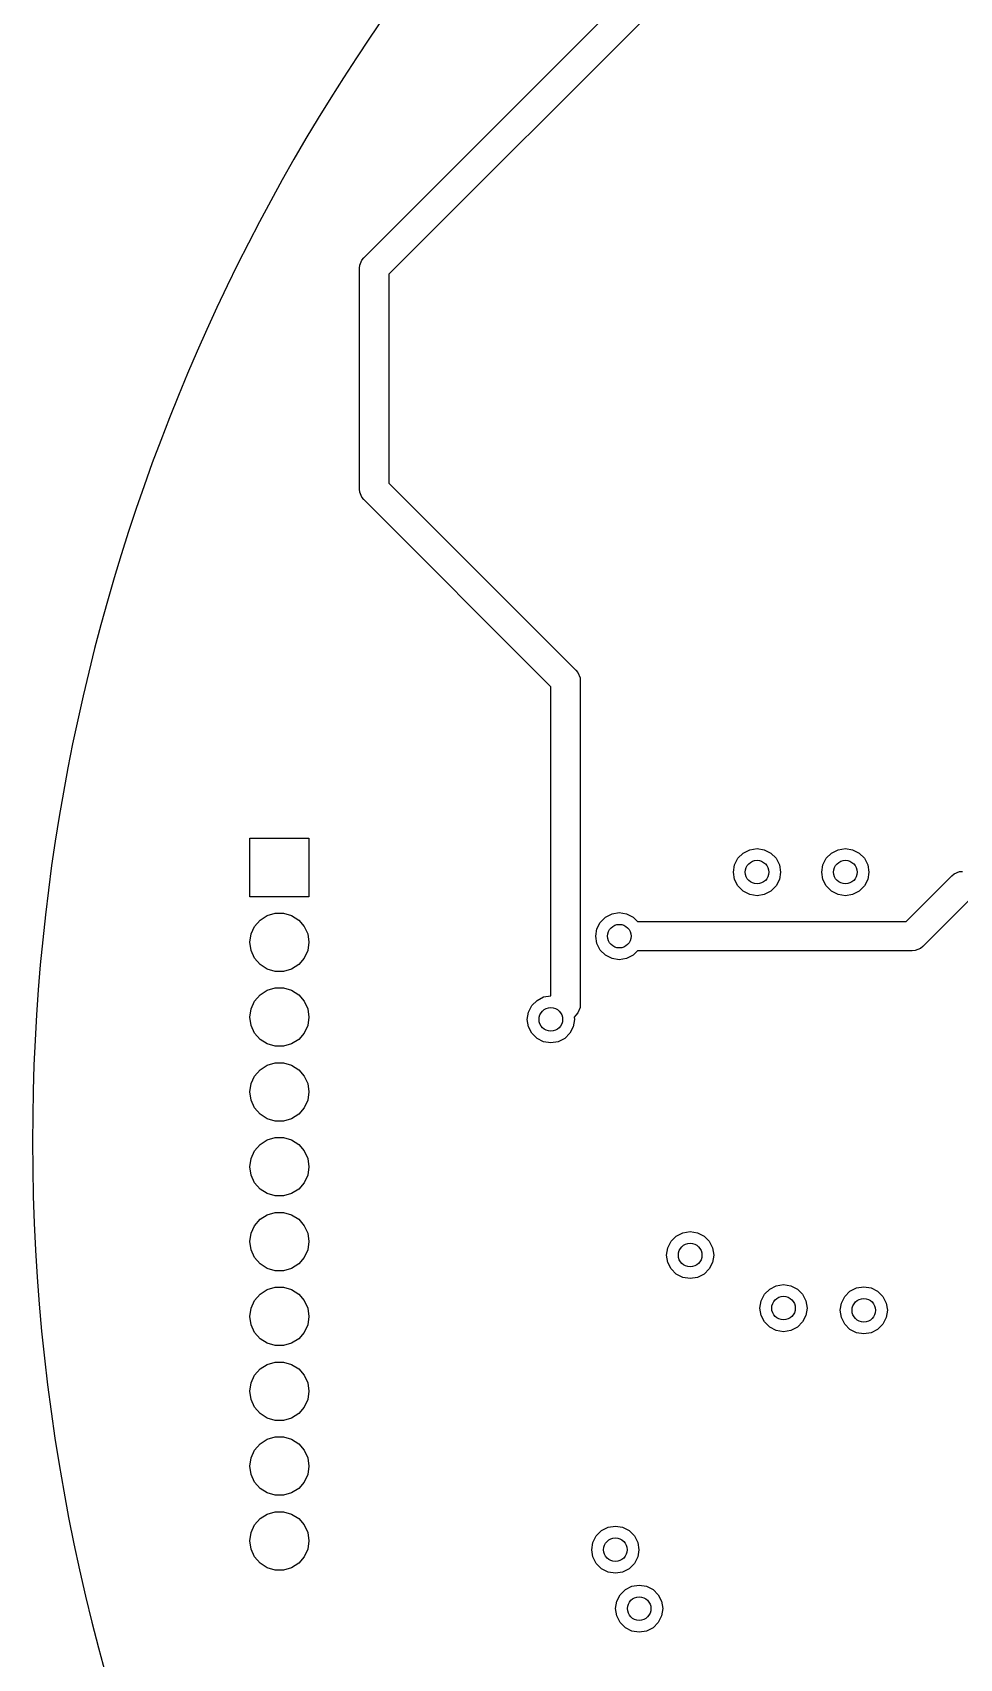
# Model space of a CAD drawing. Extents: x 116 to 183, y -110.2 to -37.6.
# Drawn here: x 115.95 to 131.69, y -79.85 to -52.25 of the extents above; entities that cross this region are included whole.
import ezdxf

# ---------------------------------------------------------------- set-up
doc = ezdxf.new("R2010")
doc.units = 0
doc.layers.add('BLACK', color=7, linetype='CONTINUOUS')

msp = doc.modelspace()

# ---------------------------------------------------------------- linework, layer by layer
at = {"layer": 'BLACK', "linetype": 'CONTINUOUS'}
for p, q in [((121.573223, -56.073223), (129.073224, -48.573223)), ((129.353553, -49), (122, -56.353553)), ((121.5, -56.25), (121.504804, -56.201227)), ((121.5, -60), (121.5, -56.25)), ((121.504804, -56.201227), (121.542133, -56.111107)), ((121.542133, -56.111107), (121.542137, -56.111102)), ((121.542137, -56.111102), (121.573223, -56.073223)), ((122, -56.353553), (122, -59.896446)), ((121.504804, -60.048773), (121.5, -60)), ((121.542133, -60.138893), (121.504804, -60.048773)), ((121.542137, -60.138897), (121.542133, -60.138893)), ((121.573223, -60.176777), (121.542137, -60.138897)), ((122, -59.896446), (125.176777, -63.073223)), ((124.75, -63.353554), (121.573223, -60.176777)), ((125.176777, -63.073223), (125.207862, -63.111102)), ((125.207862, -63.111102), (125.207867, -63.111107)), ((125.207867, -63.111107), (125.245196, -63.201227)), ((124.75, -68.6), (124.75, -63.353554)), ((125.245196, -63.201227), (125.25, -63.25)), ((125.25, -63.25), (125.25, -68.75)), ((119.642, -66.921), (119.642, -65.921)), ((119.642, -65.921), (120.642, -65.921)), ((120.642, -65.921), (120.642, -66.921)), ((127.926393, -66.264886), (128.014886, -66.176393)), ((128.014886, -66.176393), (128.126393, -66.119577)), ((128.126393, -66.119577), (128.25, -66.1)), ((128.25, -66.1), (128.373607, -66.119577)), ((128.373607, -66.119577), (128.485114, -66.176393)), ((128.485114, -66.176393), (128.573607, -66.264886)), ((129.426393, -66.264886), (129.514886, -66.176393)), ((129.514886, -66.176393), (129.626393, -66.119577)), ((129.626393, -66.119577), (129.75, -66.1)), ((129.75, -66.1), (129.873607, -66.119577)), ((129.873607, -66.119577), (129.985114, -66.176393)), ((129.985114, -66.176393), (130.073607, -66.264886)), ((127.85, -66.5), (127.869577, -66.376393)), ((127.869577, -66.623607), (127.85, -66.5)), ((127.869577, -66.376393), (127.926393, -66.264886)), ((128.573607, -66.264886), (128.630423, -66.376393)), ((128.630423, -66.376393), (128.65, -66.5)), ((128.65, -66.5), (128.630423, -66.623607)), ((129.35, -66.5), (129.369577, -66.376393)), ((129.369577, -66.623607), (129.35, -66.5)), ((129.369577, -66.376393), (129.426393, -66.264886)), ((130.073607, -66.264886), (130.130423, -66.376393)), ((130.130423, -66.376393), (130.15, -66.5)), ((130.15, -66.5), (130.130423, -66.623607)), ((131.596526, -66.529632), (131.686646, -66.492303)), ((131.686646, -66.492303), (131.686655, -66.492303)), ((131.686655, -66.492303), (131.735418, -66.4875)), ((127.926393, -66.735114), (127.869577, -66.623607)), ((128.014886, -66.823607), (127.926393, -66.735114)), ((128.573607, -66.735114), (128.485114, -66.823607)), ((128.630423, -66.623607), (128.573607, -66.735114)), ((129.426393, -66.735114), (129.369577, -66.623607)), ((129.514886, -66.823607), (129.426393, -66.735114)), ((130.073607, -66.735114), (129.985114, -66.823607)), ((130.130423, -66.623607), (130.073607, -66.735114)), ((130.781864, -67.3375), (131.558642, -66.560723)), ((131.558642, -66.560723), (131.596526, -66.529632)), ((120.642, -66.921), (119.642, -66.921)), ((128.126393, -66.880423), (128.014886, -66.823607)), ((128.25, -66.9), (128.126393, -66.880423)), ((128.373607, -66.880423), (128.25, -66.9)), ((128.485114, -66.823607), (128.373607, -66.880423)), ((129.626393, -66.880423), (129.514886, -66.823607)), ((129.75, -66.9), (129.626393, -66.880423)), ((129.873607, -66.880423), (129.75, -66.9)), ((129.985114, -66.823607), (129.873607, -66.880423)), ((131.838971, -66.9875), (131.062195, -67.764277)), ((119.721373, -67.42068), (119.81457, -67.313125)), ((119.81457, -67.313125), (119.934292, -67.236184)), ((119.934292, -67.236184), (120.070843, -67.196089)), ((120.070843, -67.196089), (120.213157, -67.196089)), ((120.213157, -67.196089), (120.349708, -67.236184)), ((120.349708, -67.236184), (120.46943, -67.313125)), ((120.46943, -67.313125), (120.562627, -67.42068)), ((125.588893, -67.352386), (125.677386, -67.263893)), ((125.677386, -67.263893), (125.788893, -67.207077)), ((125.788893, -67.207077), (125.9125, -67.1875)), ((125.9125, -67.1875), (126.036107, -67.207077)), ((126.036107, -67.207077), (126.147614, -67.263893)), ((126.147614, -67.263893), (126.221221, -67.3375)), ((119.642, -67.691), (119.662254, -67.550134)), ((119.662254, -67.550134), (119.721373, -67.42068)), ((120.562627, -67.42068), (120.621746, -67.550134)), ((120.621746, -67.550134), (120.642, -67.691)), ((125.5125, -67.5875), (125.532077, -67.463893)), ((125.532077, -67.711107), (125.5125, -67.5875)), ((125.532077, -67.463893), (125.588893, -67.352386)), ((126.221221, -67.3375), (130.781864, -67.3375)), ((119.662254, -67.831866), (119.642, -67.691)), ((119.721373, -67.96132), (119.662254, -67.831866)), ((120.621746, -67.831866), (120.562627, -67.96132)), ((120.642, -67.691), (120.621746, -67.831866)), ((125.588893, -67.822614), (125.532077, -67.711107)), ((125.677386, -67.911107), (125.588893, -67.822614)), ((126.221221, -67.8375), (126.147614, -67.911107)), ((130.885418, -67.8375), (126.221221, -67.8375)), ((130.934191, -67.832696), (130.885418, -67.8375)), ((131.024311, -67.795367), (130.934191, -67.832696)), ((131.024315, -67.795362), (131.024311, -67.795367)), ((131.062195, -67.764277), (131.024315, -67.795362)), ((119.81457, -68.068875), (119.721373, -67.96132)), ((119.934292, -68.145816), (119.81457, -68.068875)), ((120.070843, -68.185911), (119.934292, -68.145816)), ((120.349708, -68.145816), (120.213157, -68.185911)), ((120.46943, -68.068875), (120.349708, -68.145816)), ((120.562627, -67.96132), (120.46943, -68.068875)), ((125.788893, -67.967923), (125.677386, -67.911107)), ((125.9125, -67.9875), (125.788893, -67.967923)), ((126.036107, -67.967923), (125.9125, -67.9875)), ((126.147614, -67.911107), (126.036107, -67.967923)), ((120.213157, -68.185911), (120.070843, -68.185911)), ((119.662254, -68.820134), (119.721373, -68.69068)), ((119.721373, -68.69068), (119.81457, -68.583125)), ((119.81457, -68.583125), (119.934292, -68.506184)), ((119.934292, -68.506184), (120.070843, -68.466089)), ((120.070843, -68.466089), (120.213157, -68.466089)), ((120.213157, -68.466089), (120.349708, -68.506184)), ((120.349708, -68.506184), (120.46943, -68.583125)), ((120.46943, -68.583125), (120.562627, -68.69068)), ((120.562627, -68.69068), (120.621746, -68.820134)), ((124.426393, -68.764886), (124.514886, -68.676393)), ((124.514886, -68.676393), (124.626393, -68.619577)), ((124.626393, -68.619577), (124.75, -68.6)), ((119.642, -68.961), (119.662254, -68.820134)), ((119.662254, -69.101866), (119.642, -68.961)), ((120.621746, -68.820134), (120.642, -68.961)), ((120.642, -68.961), (120.621746, -69.101866)), ((124.35, -69), (124.369577, -68.876393)), ((124.369577, -68.876393), (124.426393, -68.764886)), ((125.176776, -68.926777), (125.143649, -68.959903)), ((125.143649, -68.959903), (125.15, -69)), ((125.207862, -68.888897), (125.176776, -68.926777)), ((125.207867, -68.888893), (125.207862, -68.888897)), ((125.245196, -68.798773), (125.207867, -68.888893)), ((125.25, -68.75), (125.245196, -68.798773)), ((119.721373, -69.23132), (119.662254, -69.101866)), ((119.81457, -69.338875), (119.721373, -69.23132)), ((120.562627, -69.23132), (120.46943, -69.338875)), ((120.621746, -69.101866), (120.562627, -69.23132)), ((124.369577, -69.123607), (124.35, -69)), ((124.426393, -69.235114), (124.369577, -69.123607)), ((124.514886, -69.323607), (124.426393, -69.235114)), ((125.073607, -69.235114), (124.985114, -69.323607)), ((125.130423, -69.123607), (125.073607, -69.235114)), ((125.15, -69), (125.130423, -69.123607)), ((119.934292, -69.415816), (119.81457, -69.338875)), ((120.070843, -69.455911), (119.934292, -69.415816)), ((120.213157, -69.455911), (120.070843, -69.455911)), ((120.349708, -69.415816), (120.213157, -69.455911)), ((120.46943, -69.338875), (120.349708, -69.415816)), ((124.626393, -69.380423), (124.514886, -69.323607)), ((124.75, -69.4), (124.626393, -69.380423)), ((124.873607, -69.380423), (124.75, -69.4)), ((124.985114, -69.323607), (124.873607, -69.380423)), ((119.81457, -69.853125), (119.934292, -69.776184)), ((119.934292, -69.776184), (120.070843, -69.736089)), ((120.070843, -69.736089), (120.213157, -69.736089)), ((120.213157, -69.736089), (120.349708, -69.776184)), ((120.349708, -69.776184), (120.46943, -69.853125)), ((119.642, -70.231), (119.662254, -70.090134)), ((119.662254, -70.090134), (119.721373, -69.96068)), ((119.721373, -69.96068), (119.81457, -69.853125)), ((120.46943, -69.853125), (120.562627, -69.96068)), ((120.562627, -69.96068), (120.621746, -70.090134)), ((120.621746, -70.090134), (120.642, -70.231)), ((119.662254, -70.371866), (119.642, -70.231)), ((120.642, -70.231), (120.621746, -70.371866)), ((119.721373, -70.50132), (119.662254, -70.371866)), ((119.81457, -70.608875), (119.721373, -70.50132)), ((119.934292, -70.685816), (119.81457, -70.608875)), ((120.46943, -70.608875), (120.349708, -70.685816)), ((120.562627, -70.50132), (120.46943, -70.608875)), ((120.621746, -70.371866), (120.562627, -70.50132)), ((120.070843, -70.725911), (119.934292, -70.685816)), ((120.213157, -70.725911), (120.070843, -70.725911)), ((120.349708, -70.685816), (120.213157, -70.725911)), ((119.721373, -71.23068), (119.81457, -71.123125)), ((119.81457, -71.123125), (119.934292, -71.046184)), ((119.934292, -71.046184), (120.070843, -71.006089)), ((120.070843, -71.006089), (120.213157, -71.006089)), ((120.213157, -71.006089), (120.349708, -71.046184)), ((120.349708, -71.046184), (120.46943, -71.123125)), ((120.46943, -71.123125), (120.562627, -71.23068)), ((119.642, -71.501), (119.662254, -71.360134)), ((119.662254, -71.360134), (119.721373, -71.23068)), ((120.562627, -71.23068), (120.621746, -71.360134)), ((120.621746, -71.360134), (120.642, -71.501)), ((119.662254, -71.641866), (119.642, -71.501)), ((119.721373, -71.77132), (119.662254, -71.641866)), ((120.621746, -71.641866), (120.562627, -71.77132)), ((120.642, -71.501), (120.621746, -71.641866)), ((119.81457, -71.878875), (119.721373, -71.77132)), ((119.934292, -71.955816), (119.81457, -71.878875)), ((120.070843, -71.995911), (119.934292, -71.955816)), ((120.213157, -71.995911), (120.070843, -71.995911)), ((120.349708, -71.955816), (120.213157, -71.995911)), ((120.46943, -71.878875), (120.349708, -71.955816)), ((120.562627, -71.77132), (120.46943, -71.878875)), ((119.934292, -72.316184), (120.070843, -72.276089)), ((120.070843, -72.276089), (120.213157, -72.276089)), ((120.213157, -72.276089), (120.349708, -72.316184)), ((119.662254, -72.630134), (119.721373, -72.50068)), ((119.721373, -72.50068), (119.81457, -72.393125)), ((119.81457, -72.393125), (119.934292, -72.316184)), ((120.349708, -72.316184), (120.46943, -72.393125)), ((120.46943, -72.393125), (120.562627, -72.50068)), ((120.562627, -72.50068), (120.621746, -72.630134)), ((119.642, -72.771), (119.662254, -72.630134)), ((119.662254, -72.911866), (119.642, -72.771)), ((120.621746, -72.630134), (120.642, -72.771)), ((120.642, -72.771), (120.621746, -72.911866)), ((126.734577, -72.876393), (126.791393, -72.764886)), ((126.791393, -72.764886), (126.879886, -72.676393)), ((126.879886, -72.676393), (126.991393, -72.619577)), ((126.991393, -72.619577), (127.115, -72.6)), ((127.115, -72.6), (127.238607, -72.619577)), ((127.238607, -72.619577), (127.350114, -72.676393)), ((127.350114, -72.676393), (127.438607, -72.764886)), ((127.438607, -72.764886), (127.495423, -72.876393)), ((119.721373, -73.04132), (119.662254, -72.911866)), ((119.81457, -73.148875), (119.721373, -73.04132)), ((120.562627, -73.04132), (120.46943, -73.148875)), ((120.621746, -72.911866), (120.562627, -73.04132)), ((126.715, -73), (126.734577, -72.876393)), ((126.734577, -73.123607), (126.715, -73)), ((126.791393, -73.235114), (126.734577, -73.123607)), ((127.495423, -73.123607), (127.438607, -73.235114)), ((127.495423, -72.876393), (127.515, -73)), ((127.515, -73), (127.495423, -73.123607)), ((119.934292, -73.225816), (119.81457, -73.148875)), ((120.070843, -73.265911), (119.934292, -73.225816)), ((120.213157, -73.265911), (120.070843, -73.265911)), ((120.349708, -73.225816), (120.213157, -73.265911)), ((120.46943, -73.148875), (120.349708, -73.225816)), ((126.879886, -73.323607), (126.791393, -73.235114)), ((126.991393, -73.380423), (126.879886, -73.323607)), ((127.115, -73.4), (126.991393, -73.380423)), ((127.238607, -73.380423), (127.115, -73.4)), ((127.350114, -73.323607), (127.238607, -73.380423)), ((127.438607, -73.235114), (127.350114, -73.323607)), ((119.721373, -73.77068), (119.81457, -73.663125)), ((119.81457, -73.663125), (119.934292, -73.586184)), ((119.934292, -73.586184), (120.070843, -73.546089)), ((120.070843, -73.546089), (120.213157, -73.546089)), ((120.213157, -73.546089), (120.349708, -73.586184)), ((120.349708, -73.586184), (120.46943, -73.663125)), ((120.46943, -73.663125), (120.562627, -73.77068)), ((128.319577, -73.776393), (128.376393, -73.664886)), ((128.376393, -73.664886), (128.464886, -73.576393)), ((128.464886, -73.576393), (128.576393, -73.519577)), ((128.576393, -73.519577), (128.7, -73.5)), ((128.7, -73.5), (128.823607, -73.519577)), ((128.823607, -73.519577), (128.935114, -73.576393)), ((128.935114, -73.576393), (129.023607, -73.664886)), ((129.023607, -73.664886), (129.080423, -73.776393)), ((129.738893, -73.702386), (129.827386, -73.613893)), ((129.827386, -73.613893), (129.938893, -73.557077)), ((129.938893, -73.557077), (130.0625, -73.5375)), ((130.0625, -73.5375), (130.186107, -73.557077)), ((130.186107, -73.557077), (130.297614, -73.613893)), ((130.297614, -73.613893), (130.386107, -73.702386)), ((119.642, -74.041), (119.662254, -73.900134)), ((119.662254, -73.900134), (119.721373, -73.77068)), ((120.562627, -73.77068), (120.621746, -73.900134)), ((120.621746, -73.900134), (120.642, -74.041)), ((128.3, -73.9), (128.319577, -73.776393)), ((128.319577, -74.023607), (128.3, -73.9)), ((129.080423, -73.776393), (129.1, -73.9)), ((129.1, -73.9), (129.080423, -74.023607)), ((129.6625, -73.9375), (129.682077, -73.813893)), ((129.682077, -74.061107), (129.6625, -73.9375)), ((129.682077, -73.813893), (129.738893, -73.702386)), ((130.386107, -73.702386), (130.442923, -73.813893)), ((130.442923, -73.813893), (130.4625, -73.9375)), ((130.4625, -73.9375), (130.442923, -74.061107)), ((119.662254, -74.181866), (119.642, -74.041)), ((119.721373, -74.31132), (119.662254, -74.181866)), ((120.621746, -74.181866), (120.562627, -74.31132)), ((120.642, -74.041), (120.621746, -74.181866)), ((128.376393, -74.135114), (128.319577, -74.023607)), ((128.464886, -74.223607), (128.376393, -74.135114)), ((128.576393, -74.280423), (128.464886, -74.223607)), ((128.935114, -74.223607), (128.823607, -74.280423)), ((129.023607, -74.135114), (128.935114, -74.223607)), ((129.080423, -74.023607), (129.023607, -74.135114)), ((129.738893, -74.172614), (129.682077, -74.061107)), ((129.827386, -74.261107), (129.738893, -74.172614)), ((130.386107, -74.172614), (130.297614, -74.261107)), ((130.442923, -74.061107), (130.386107, -74.172614)), ((119.81457, -74.418875), (119.721373, -74.31132)), ((119.934292, -74.495816), (119.81457, -74.418875)), ((120.070843, -74.535911), (119.934292, -74.495816)), ((120.349708, -74.495816), (120.213157, -74.535911)), ((120.46943, -74.418875), (120.349708, -74.495816)), ((120.562627, -74.31132), (120.46943, -74.418875)), ((128.7, -74.3), (128.576393, -74.280423)), ((128.823607, -74.280423), (128.7, -74.3)), ((129.938893, -74.317923), (129.827386, -74.261107)), ((130.0625, -74.3375), (129.938893, -74.317923)), ((130.186107, -74.317923), (130.0625, -74.3375)), ((130.297614, -74.261107), (130.186107, -74.317923)), ((120.213157, -74.535911), (120.070843, -74.535911)), ((119.662254, -75.170134), (119.721373, -75.04068)), ((119.721373, -75.04068), (119.81457, -74.933125)), ((119.81457, -74.933125), (119.934292, -74.856184)), ((119.934292, -74.856184), (120.070843, -74.816089)), ((120.070843, -74.816089), (120.213157, -74.816089)), ((120.213157, -74.816089), (120.349708, -74.856184)), ((120.349708, -74.856184), (120.46943, -74.933125)), ((120.46943, -74.933125), (120.562627, -75.04068)), ((120.562627, -75.04068), (120.621746, -75.170134)), ((119.642, -75.311), (119.662254, -75.170134)), ((119.662254, -75.451866), (119.642, -75.311)), ((120.621746, -75.170134), (120.642, -75.311)), ((120.642, -75.311), (120.621746, -75.451866)), ((119.721373, -75.58132), (119.662254, -75.451866)), ((119.81457, -75.688875), (119.721373, -75.58132)), ((120.562627, -75.58132), (120.46943, -75.688875)), ((120.621746, -75.451866), (120.562627, -75.58132)), ((119.934292, -75.765816), (119.81457, -75.688875)), ((120.070843, -75.805911), (119.934292, -75.765816)), ((120.213157, -75.805911), (120.070843, -75.805911)), ((120.349708, -75.765816), (120.213157, -75.805911)), ((120.46943, -75.688875), (120.349708, -75.765816)), ((119.81457, -76.203125), (119.934292, -76.126184)), ((119.934292, -76.126184), (120.070843, -76.086089)), ((120.070843, -76.086089), (120.213157, -76.086089)), ((120.213157, -76.086089), (120.349708, -76.126184)), ((120.349708, -76.126184), (120.46943, -76.203125)), ((119.642, -76.581), (119.662254, -76.440134)), ((119.662254, -76.440134), (119.721373, -76.31068)), ((119.721373, -76.31068), (119.81457, -76.203125)), ((120.46943, -76.203125), (120.562627, -76.31068)), ((120.562627, -76.31068), (120.621746, -76.440134)), ((120.621746, -76.440134), (120.642, -76.581)), ((119.662254, -76.721866), (119.642, -76.581)), ((120.642, -76.581), (120.621746, -76.721866)), ((119.721373, -76.85132), (119.662254, -76.721866)), ((119.81457, -76.958875), (119.721373, -76.85132)), ((119.934292, -77.035816), (119.81457, -76.958875)), ((120.46943, -76.958875), (120.349708, -77.035816)), ((120.562627, -76.85132), (120.46943, -76.958875)), ((120.621746, -76.721866), (120.562627, -76.85132)), ((120.070843, -77.075911), (119.934292, -77.035816)), ((120.213157, -77.075911), (120.070843, -77.075911)), ((120.349708, -77.035816), (120.213157, -77.075911)), ((119.721373, -77.58068), (119.81457, -77.473125)), ((119.81457, -77.473125), (119.934292, -77.396184)), ((119.934292, -77.396184), (120.070843, -77.356089)), ((120.070843, -77.356089), (120.213157, -77.356089)), ((120.213157, -77.356089), (120.349708, -77.396184)), ((120.349708, -77.396184), (120.46943, -77.473125)), ((120.46943, -77.473125), (120.562627, -77.58068)), ((119.642, -77.851), (119.662254, -77.710134)), ((119.662254, -77.710134), (119.721373, -77.58068)), ((120.562627, -77.58068), (120.621746, -77.710134)), ((120.621746, -77.710134), (120.642, -77.851)), ((125.464577, -77.876393), (125.521393, -77.764886)), ((125.521393, -77.764886), (125.609886, -77.676393)), ((125.609886, -77.676393), (125.721393, -77.619577)), ((125.721393, -77.619577), (125.845, -77.6)), ((125.845, -77.6), (125.968607, -77.619577)), ((125.968607, -77.619577), (126.080114, -77.676393)), ((126.080114, -77.676393), (126.168607, -77.764886)), ((126.168607, -77.764886), (126.225423, -77.876393)), ((119.662254, -77.991866), (119.642, -77.851)), ((119.721373, -78.12132), (119.662254, -77.991866)), ((120.621746, -77.991866), (120.562627, -78.12132)), ((120.642, -77.851), (120.621746, -77.991866)), ((125.445, -78), (125.464577, -77.876393)), ((125.464577, -78.123607), (125.445, -78)), ((126.225423, -77.876393), (126.245, -78)), ((126.245, -78), (126.225423, -78.123607)), ((119.81457, -78.228875), (119.721373, -78.12132)), ((119.934292, -78.305816), (119.81457, -78.228875)), ((120.070843, -78.345911), (119.934292, -78.305816)), ((120.213157, -78.345911), (120.070843, -78.345911)), ((120.349708, -78.305816), (120.213157, -78.345911)), ((120.46943, -78.228875), (120.349708, -78.305816)), ((120.562627, -78.12132), (120.46943, -78.228875)), ((125.521393, -78.235114), (125.464577, -78.123607)), ((125.609886, -78.323607), (125.521393, -78.235114)), ((125.721393, -78.380423), (125.609886, -78.323607)), ((126.080114, -78.323607), (125.968607, -78.380423)), ((126.168607, -78.235114), (126.080114, -78.323607)), ((126.225423, -78.123607), (126.168607, -78.235114)), ((125.845, -78.4), (125.721393, -78.380423)), ((125.968607, -78.380423), (125.845, -78.4)), ((126.014886, -78.676393), (126.126393, -78.619577)), ((126.126393, -78.619577), (126.25, -78.6)), ((126.25, -78.6), (126.373607, -78.619577)), ((126.373607, -78.619577), (126.485114, -78.676393)), ((125.85, -79), (125.869577, -78.876393)), ((125.869577, -78.876393), (125.926393, -78.764886)), ((125.926393, -78.764886), (126.014886, -78.676393)), ((126.485114, -78.676393), (126.573607, -78.764886)), ((126.573607, -78.764886), (126.630423, -78.876393)), ((126.630423, -78.876393), (126.65, -79)), ((125.869577, -79.123607), (125.85, -79)), ((125.926393, -79.235114), (125.869577, -79.123607)), ((126.630423, -79.123607), (126.573607, -79.235114)), ((126.65, -79), (126.630423, -79.123607)), ((126.014886, -79.323607), (125.926393, -79.235114)), ((126.126393, -79.380423), (126.014886, -79.323607)), ((126.25, -79.4), (126.126393, -79.380423)), ((126.373607, -79.380423), (126.25, -79.4)), ((126.485114, -79.323607), (126.373607, -79.380423)), ((126.573607, -79.235114), (126.485114, -79.323607))]:
    msp.add_line(p, q, dxfattribs=at)
at = {"layer": 'BLACK'}
for centre in [(128.25, -66.5), (129.75, -66.5), (125.9125, -67.5875), (124.75, -69), (127.115, -73), (128.7, -73.9), (130.0625, -73.9375), (125.845, -78), (126.25, -79)]:
    msp.add_circle(centre, 0.2, dxfattribs=at)
for centre, radius, start, end in [((149.450502, -71.074296), 33.5, 0, 180), ((149.4505, -71.0743), 33.499996, -180.0000068, -130.1553645)]:
    msp.add_arc(centre, radius, start, end, dxfattribs=at)

doc.saveas('drawing.dxf')
